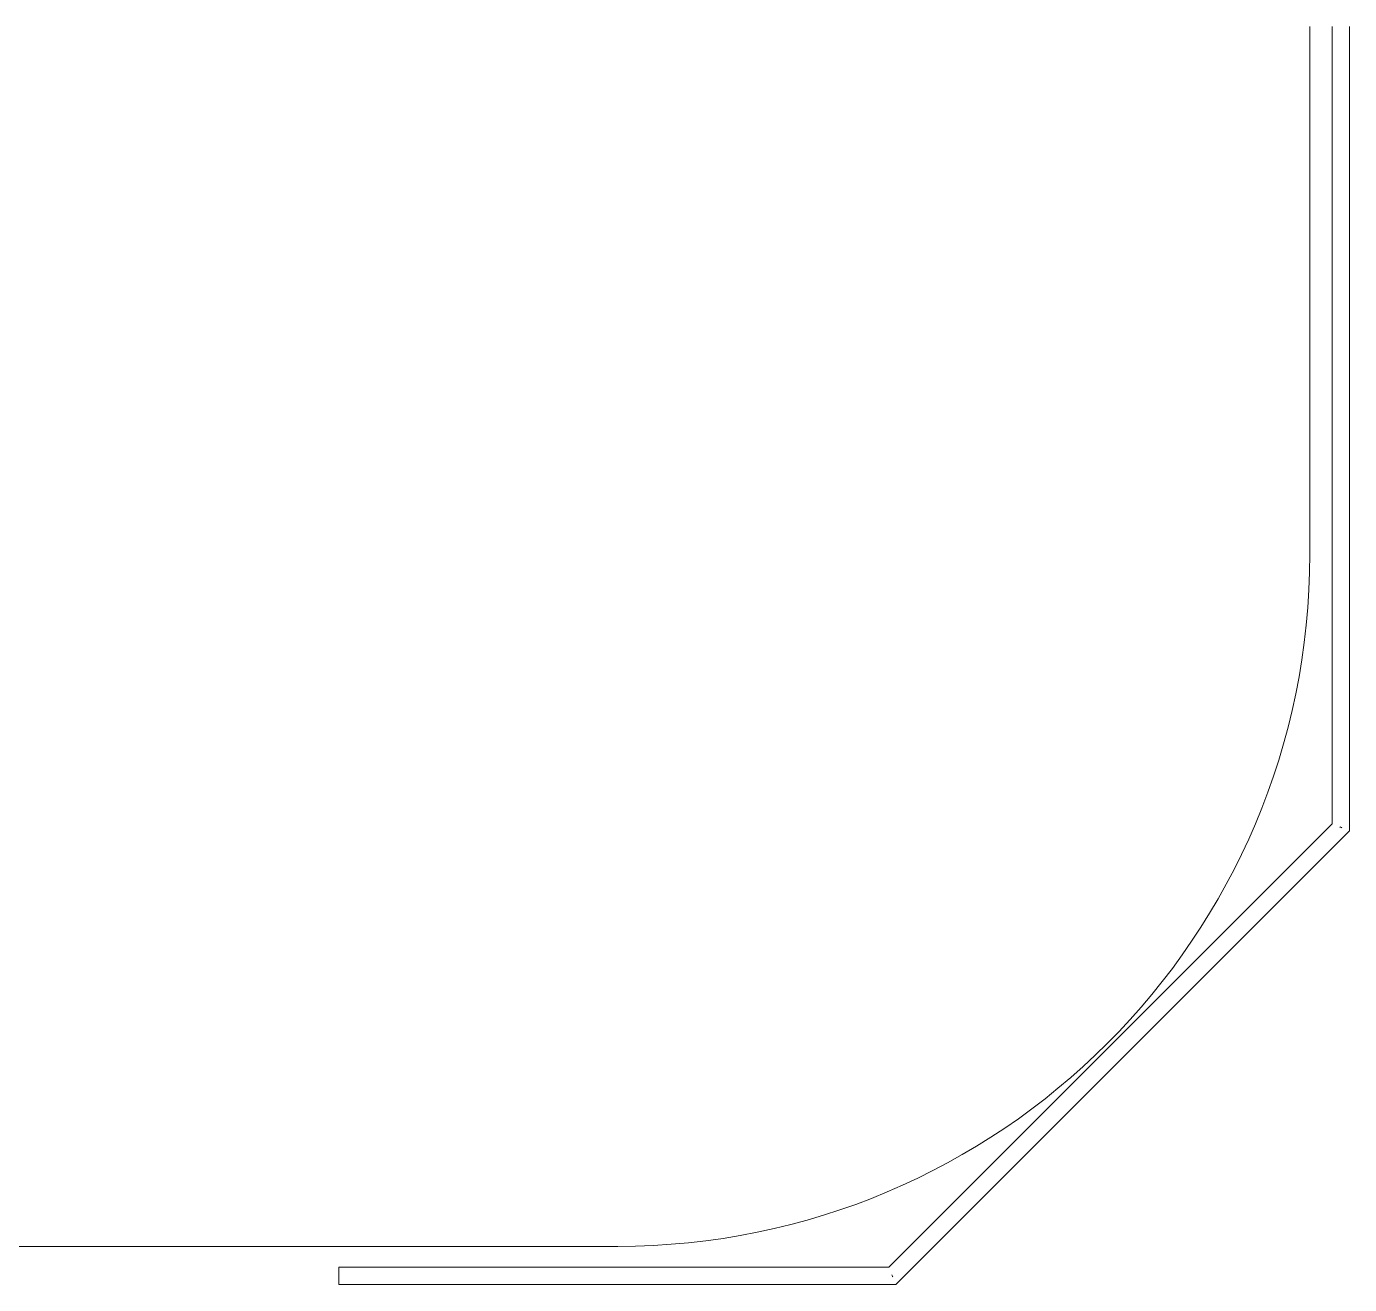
# Model space of a CAD drawing. Header units: inches. Extents: x 899 to 4491, y -721 to 1008.
# Drawn here: x 3929.1 to 4043.8, y 898.6 to 1007.7 of the extents above; entities that cross this region are included whole.
import ezdxf

# ---------------------------------------------------------------- set-up
doc = ezdxf.new("R2010")
doc.units = ezdxf.units.IN
doc.header["$MEASUREMENT"] = 0
doc.layers.add('A-FLOR', color=192, linetype='Continuous', lineweight=13)
doc.layers.add('A-FLOR-HRAL', color=11, linetype='Continuous', lineweight=13)

# ---------------------------------------------------------------- blocks, each defined once
blk = doc.blocks.new('Top Rail Type - Top Rail_Internal_-6979526-FIRST FLOOR CONSTRUCTION')
at = {"layer": 'A-FLOR-HRAL', "lineweight": 9}
for p, q in [((833.74, 1007.7), (833.74, 938.58)), ((835.24, 937.96), (835.24, 1007.7)), ((833.74, 938.58), (795.29, 900.13)), ((795.91, 898.63), (835.24, 937.96)), ((795.29, 900.13), (747.6, 900.13)), ((747.6, 899.29), (747.6, 899.47)), ((747.6, 898.63), (795.91, 898.63))]:
    blk.add_line(p, q, dxfattribs=at)
for points in [[(834.58, 938.23), (834.55, 938.24), (834.49, 938.27), (834.43, 938.3), (834.4, 938.31)], [(795.64, 899.29), (795.62, 899.32), (795.6, 899.38), (795.57, 899.44), (795.56, 899.47)]]:
    blk.add_open_spline(points, degree=3, dxfattribs=at)
blk = doc.blocks.new('Top Rail Type - Top Rail_Internal_-V15-FIRST FLOOR CONSTRUCTION')
at = {"layer": 'A-FLOR-HRAL', "lineweight": 9}
for p, q in [((833.74, 938.58), (833.74, 1007.7)), ((835.24, 937.96), (835.24, 1007.7)), ((795.29, 900.13), (833.74, 938.58)), ((795.91, 898.63), (835.24, 937.96)), ((747.6, 900.13), (747.6, 898.63)), ((747.6, 900.13), (795.29, 900.13)), ((747.6, 898.63), (795.91, 898.63))]:
    blk.add_line(p, q, dxfattribs=at)

msp = doc.modelspace()

# ---------------------------------------------------------------- linework, layer by layer
at = {"layer": 'A-FLOR'}
for p, q in [((4040.33, 1007.7), (4040.33, 961.94)), ((3980.33, 901.94), (2526.84, 901.94))]:
    msp.add_line(p, q, dxfattribs=at)
msp.add_arc((3980.33, 961.94), 60, 270, 0, dxfattribs=at)

# ---------------------------------------------------------------- block references
at = {"layer": 'A-FLOR-HRAL', "lineweight": 9}
for name in ['Top Rail Type - Top Rail_Internal_-6979526-FIRST FLOOR CONSTRUCTION', 'Top Rail Type - Top Rail_Internal_-V15-FIRST FLOOR CONSTRUCTION']:
    msp.add_blockref(name, (3208.53, 0), dxfattribs=at)

doc.saveas('drawing.dxf')
